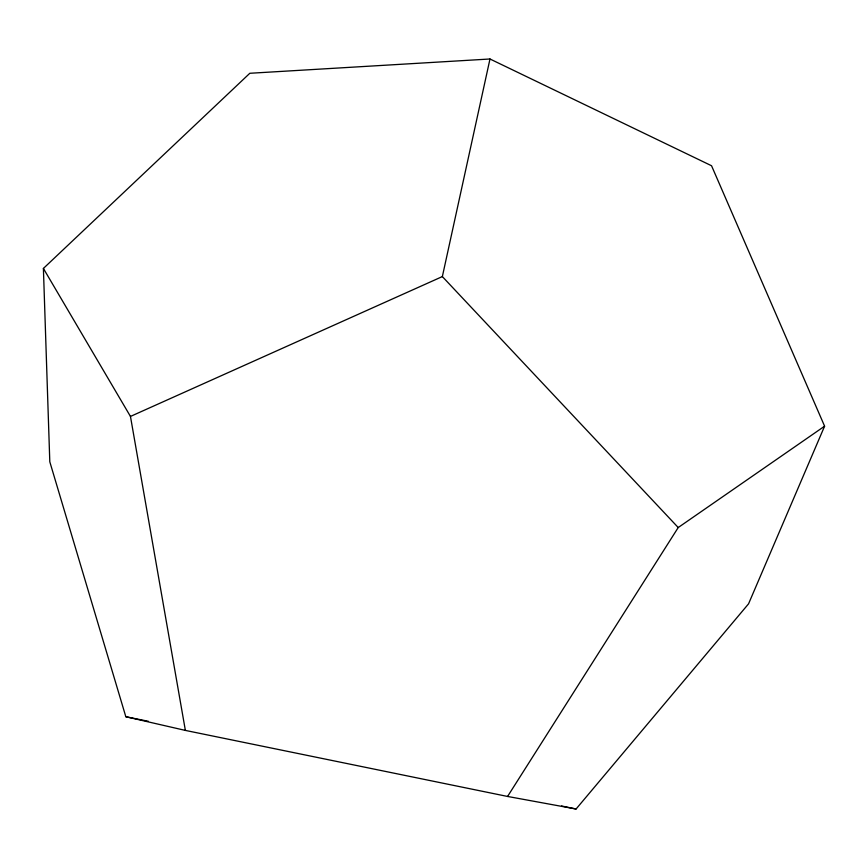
<?xml version="1.0" encoding="UTF-8"?>
<svg xmlns="http://www.w3.org/2000/svg" width="868" height="868" viewBox="0 0 868 868"><rect width="100%" height="100%" fill="white"/><g stroke="black" fill="none" stroke-linecap="round" stroke-linejoin="round"><path stroke-width="1.3" d="M185.372 730.411L130.46 416.434L442.354 276.577L489.986 58.991L711.543 165.745L824.6 426.177L748.563 603.824L576.081 809.009L507.574 796.455L185.372 730.411L125.827 716.729L49.801 461.787L43.4 268.44L249.821 73.281L489.986 58.991M507.574 796.455L678.223 527.538L824.6 426.177M125.827 716.729L148.385 721.286M561.542 805.981L576.081 809.009M442.354 276.577L678.223 527.538M43.4 268.44L130.46 416.434"/></g></svg>
